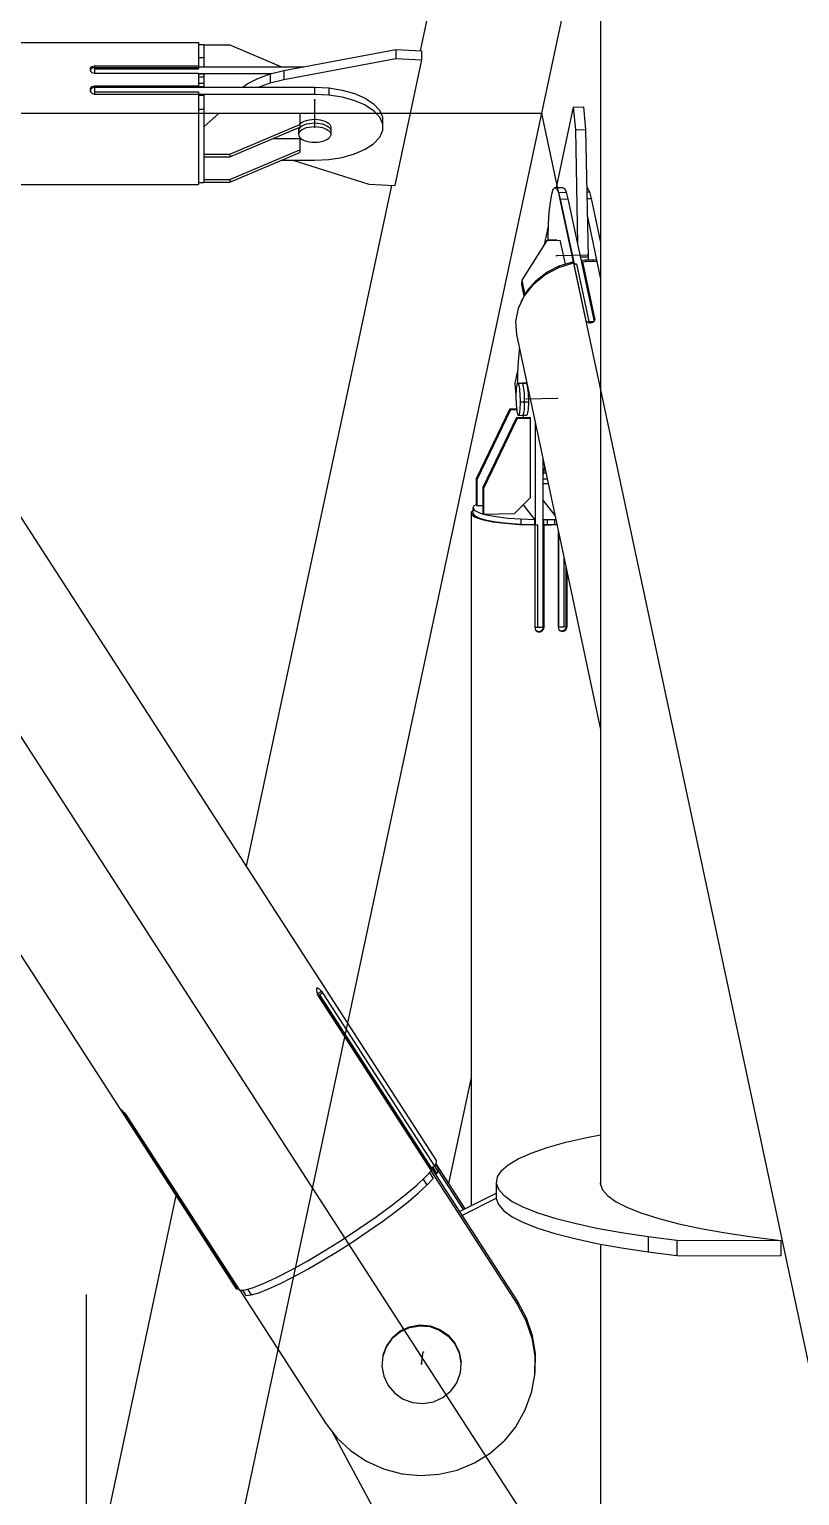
# Model space of a CAD drawing. Header units: millimetres. Extents: x 150209.93 to 150215.05, y 136675.65 to 136679.93.
# Drawn here: x 150213.5773 to 150213.6069, y 136676.6756 to 136676.732 of the extents above; entities that cross this region are included whole.
import ezdxf

# ---------------------------------------------------------------- set-up
doc = ezdxf.new("R2010")
doc.units = ezdxf.units.MM
doc.header["$LTSCALE"] = 0.25
doc.linetypes.add('CENTER', pattern=[50.8, 31.75, -6.35, 6.35, -6.35])
doc.linetypes.add('XKITLINE00', pattern=[0])

# ---------------------------------------------------------------- blocks, each defined once
blk = doc.blocks.new('çatıı')
at = {"color": 8, "linetype": 'CENTER'}
for p, q in [((23255, 4763.35), (23255, 6431.43)), ((23430, 5080.27), (22900, 5900.27)), ((23255, 5080.27), (23430, 5900.27)), ((23298.83, 5492.9), (23298.83, 5487.65)), ((23342.5, 5490.27), (22987.5, 5490.27)), ((23342.5, 4670.27), (23342.5, 5490.27)), ((23430, 5080.27), (23342.5, 5490.27)), ((23351.29, 5463.07), (23345.34, 5462.94)), ((23345.47, 5435.54), (23339.52, 5435.41)), ((23319.39, 5250.01), (23319.72, 5252.29))]:
    blk.add_line(p, q, dxfattribs=at)
at = {"color": 8, "linetype": 'XKITLINE00'}
for p, q in [((23046.06, 5716.37), (23322.21, 5289.11)), ((23007.61, 5691.7), (23283.76, 5264.45)), ((23353.8, 5629.8), (23353.8, 5284.49)), ((23326.01, 5534.57), (23319.13, 5502.33)), ((23228.99, 5503.9), (23276.53, 5503.9)), ((23276.53, 5503.9), (23276.53, 5499.26)), ((23276.53, 5503.52), (23277.53, 5503.52)), ((23277.53, 5503.52), (23277.53, 5502.39)), ((23277.53, 5503.44), (23282.53, 5503.44)), ((23282.53, 5503.44), (23292.46, 5499.26)), ((23276.53, 5501.04), (23277.53, 5501.04)), ((23277.53, 5502.39), (23277.53, 5499.26)), ((23292.95, 5498.53), (23314.44, 5502.57)), ((23292.95, 5496.78), (23314.44, 5500.82)), ((23319.41, 5500.57), (23314.26, 5476.42)), ((23314.44, 5502.57), (23319.41, 5502.32)), ((23314.44, 5502.57), (23314.44, 5500.82)), ((23314.44, 5500.82), (23319.41, 5500.57)), ((23319.41, 5502.32), (23319.41, 5500.57)), ((23255.73, 5498.96), (23255.68, 5498.75)), ((23255.68, 5498.75), (23255.73, 5498.53)), ((23255.73, 5498.67), (23255.71, 5498.6)), ((23255.85, 5499.15), (23255.73, 5498.96)), ((23255.85, 5498.86), (23255.73, 5498.67)), ((23255.73, 5498.53), (23255.85, 5498.34)), ((23255.85, 5499.15), (23256.03, 5499.31)), ((23255.85, 5498.86), (23256, 5498.99)), ((23255.85, 5498.34), (23256.03, 5498.18)), ((23256, 5498.99), (23256.03, 5499.01)), ((23256.03, 5499.31), (23256.27, 5499.39)), ((23256.03, 5499.01), (23256.27, 5499.1)), ((23256.03, 5498.18), (23256.27, 5498.08)), ((23256.27, 5499.39), (23256.53, 5499.43)), ((23256.27, 5499.1), (23256.53, 5499.13)), ((23256.27, 5498.08), (23256.53, 5498.05)), ((23256.53, 5499.43), (23276.53, 5499.43)), ((23256.53, 5499.43), (23256.53, 5499.13)), ((23256.53, 5499.13), (23276.53, 5499.13)), ((23256.53, 5499.13), (23256.53, 5498.05)), ((23256.53, 5498.86), (23276.53, 5498.86)), ((23256.53, 5498.05), (23276.53, 5498.05)), ((23276.53, 5499.26), (23296.83, 5499.26)), ((23276.53, 5499.26), (23276.53, 5498.86)), ((23276.53, 5498.05), (23276.53, 5496.9)), ((23276.53, 5497.95), (23290.53, 5497.95)), ((23276.53, 5497.89), (23277.53, 5497.89)), ((23277.53, 5497.89), (23277.53, 5496.71)), ((23287.9, 5497.02), (23290.28, 5497.89)), ((23290.28, 5497.89), (23292.95, 5498.53)), ((23290.28, 5497.89), (23290.28, 5496.14)), ((23292.95, 5498.53), (23292.95, 5496.78)), ((23255.73, 5495.05), (23255.68, 5494.81)), ((23255.68, 5494.81), (23255.73, 5494.57)), ((23255.73, 5494.76), (23255.71, 5494.67)), ((23255.85, 5495.28), (23255.73, 5495.05)), ((23255.85, 5494.98), (23255.73, 5494.76)), ((23255.73, 5494.57), (23255.85, 5494.35)), ((23255.85, 5495.28), (23256.03, 5495.45)), ((23255.85, 5494.98), (23256.03, 5495.16)), ((23256.03, 5495.45), (23256.27, 5495.56)), ((23256.03, 5495.16), (23256.27, 5495.27)), ((23256.27, 5495.56), (23256.53, 5495.6)), ((23256.27, 5495.56), (23256.27, 5495.27)), ((23256.27, 5495.27), (23256.53, 5495.31)), ((23256.53, 5495.6), (23256.53, 5495.32)), ((23256.53, 5495.6), (23276.53, 5495.6)), ((23256.53, 5495.32), (23298.83, 5495.32)), ((23256.53, 5495.32), (23256.53, 5494.01)), ((23276.53, 5497.31), (23277.53, 5497.31)), ((23276.53, 5496.9), (23276.53, 5495.32)), ((23276.53, 5496.08), (23277.53, 5496.08)), ((23276.53, 5495.45), (23277.53, 5495.45)), ((23276.53, 5495.45), (23276.53, 5495.32)), ((23277.53, 5496.71), (23277.53, 5495.32)), ((23285.07, 5495.32), (23285.88, 5495.95)), ((23285.88, 5495.95), (23287.9, 5497.02)), ((23288.05, 5495.32), (23290.28, 5496.14)), ((23290.28, 5496.14), (23292.95, 5496.78)), ((23298.83, 5495.32), (23301.56, 5495.18)), ((23298.83, 5495.32), (23298.83, 5494.01)), ((23301.56, 5495.18), (23304.16, 5494.77)), ((23301.56, 5495.18), (23301.56, 5493.87)), ((23304.16, 5494.77), (23306.53, 5494.11)), ((23255.85, 5494.35), (23256.03, 5494.17)), ((23256.03, 5494.17), (23256.27, 5494.08)), ((23256.27, 5494.08), (23256.53, 5494.01)), ((23256.53, 5494.41), (23276.53, 5494.41)), ((23256.53, 5494.01), (23276.53, 5494.01)), ((23276.53, 5494.41), (23276.53, 5494.01)), ((23276.53, 5494.01), (23276.53, 5476.65)), ((23276.53, 5494.01), (23298.83, 5494.01)), ((23276.53, 5493.82), (23277.53, 5493.82)), ((23277.53, 5493.82), (23277.53, 5488.43)), ((23298.83, 5494.01), (23301.56, 5493.87)), ((23301.56, 5493.87), (23304.16, 5493.46)), ((23304.16, 5493.46), (23306.53, 5492.8)), ((23306.53, 5494.11), (23308.57, 5493.22)), ((23306.53, 5492.8), (23308.57, 5491.91)), ((23308.57, 5493.22), (23310.18, 5492.14)), ((23308.57, 5491.91), (23310.18, 5490.83)), ((23310.18, 5492.14), (23311.29, 5490.93)), ((23276.53, 5491.14), (23277.53, 5491.14)), ((23277.53, 5487.7), (23280.53, 5490.32)), ((23280.53, 5490.32), (23296.03, 5490.32)), ((23296.03, 5490.32), (23296.03, 5487.65)), ((23296.84, 5488.8), (23297.28, 5488.96)), ((23297.28, 5488.96), (23297.77, 5489.07)), ((23297.77, 5489.07), (23298.3, 5489.13)), ((23298.3, 5489.13), (23298.83, 5489.16)), ((23298.83, 5489.16), (23299.37, 5489.13)), ((23298.83, 5489.16), (23298.83, 5488.46)), ((23299.37, 5489.13), (23299.89, 5489.07)), ((23299.89, 5489.07), (23300.38, 5488.96)), ((23300.38, 5488.96), (23300.83, 5488.8)), ((23310.18, 5490.83), (23311.29, 5489.62)), ((23311.29, 5490.93), (23311.86, 5489.63)), ((23311.29, 5489.62), (23311.86, 5488.32)), ((23311.86, 5489.63), (23311.86, 5486.99)), ((23348.54, 5491.52), (23345.27, 5476.04)), ((23348.54, 5491.52), (23350.52, 5491.56)), ((23348.54, 5491.52), (23348.95, 5487.14)), ((23350.52, 5491.56), (23350.93, 5487.19)), ((23277.53, 5488.43), (23277.53, 5482.47)), ((23282.53, 5482.45), (23296.03, 5488.14)), ((23282.53, 5481.97), (23296.03, 5487.65)), ((23295.73, 5487.52), (23295.73, 5486.95)), ((23295.78, 5487.21), (23295.73, 5486.95)), ((23295.78, 5487.21), (23295.73, 5486.95)), ((23295.73, 5486.95), (23295.73, 5486.25)), ((23295.78, 5486.51), (23295.73, 5486.25)), ((23295.73, 5486.25), (23295.78, 5485.99)), ((23295.92, 5487.47), (23295.78, 5487.21)), ((23295.92, 5487.47), (23295.78, 5487.21)), ((23295.92, 5486.77), (23295.78, 5486.51)), ((23296.15, 5487.7), (23295.92, 5487.47)), ((23296.15, 5487.7), (23295.92, 5487.47)), ((23296.15, 5487.01), (23295.92, 5486.77)), ((23296.15, 5488.4), (23296.03, 5488.28)), ((23296.15, 5488.4), (23296.46, 5488.62)), ((23296.15, 5487.7), (23296.46, 5487.92)), ((23296.15, 5487.7), (23296.46, 5487.92)), ((23296.15, 5487.01), (23296.46, 5487.22)), ((23296.46, 5488.62), (23296.84, 5488.8)), ((23296.46, 5487.92), (23296.84, 5488.11)), ((23296.46, 5487.92), (23296.84, 5488.11)), ((23296.46, 5487.22), (23296.84, 5487.41)), ((23296.84, 5488.11), (23297.28, 5488.26)), ((23296.84, 5488.11), (23297.28, 5488.26)), ((23296.84, 5487.41), (23297.28, 5487.56)), ((23297.28, 5488.26), (23297.77, 5488.37)), ((23297.28, 5488.26), (23297.77, 5488.37)), ((23297.28, 5487.56), (23297.77, 5487.67)), ((23297.77, 5488.37), (23298.3, 5488.43)), ((23297.77, 5488.37), (23298.3, 5488.43)), ((23297.77, 5487.67), (23298.3, 5487.74)), ((23298.3, 5488.43), (23298.83, 5488.46)), ((23298.3, 5488.43), (23298.83, 5488.46)), ((23298.3, 5487.74), (23298.83, 5487.76)), ((23298.83, 5488.46), (23298.83, 5487.76)), ((23298.83, 5488.46), (23299.37, 5488.43)), ((23298.83, 5488.46), (23299.37, 5488.43)), ((23298.83, 5487.76), (23299.37, 5487.74)), ((23299.37, 5488.43), (23299.89, 5488.37)), ((23299.37, 5488.43), (23299.89, 5488.37)), ((23299.37, 5487.74), (23299.89, 5487.67)), ((23299.89, 5488.37), (23300.38, 5488.26)), ((23299.89, 5488.37), (23300.38, 5488.26)), ((23299.89, 5487.67), (23300.38, 5487.56)), ((23300.38, 5488.26), (23300.83, 5488.11)), ((23300.38, 5488.26), (23300.83, 5488.11)), ((23300.38, 5487.56), (23300.83, 5487.41)), ((23300.83, 5488.8), (23301.21, 5488.62)), ((23300.83, 5488.11), (23301.21, 5487.92)), ((23300.83, 5488.11), (23301.21, 5487.92)), ((23300.83, 5487.41), (23301.21, 5487.22)), ((23301.21, 5488.62), (23301.52, 5488.4)), ((23301.21, 5487.92), (23301.52, 5487.7)), ((23301.21, 5487.92), (23301.52, 5487.7)), ((23301.21, 5487.22), (23301.52, 5487.01)), ((23301.52, 5488.4), (23301.75, 5488.17)), ((23301.52, 5487.7), (23301.75, 5487.47)), ((23301.52, 5487.7), (23301.75, 5487.47)), ((23301.52, 5487.01), (23301.75, 5486.77)), ((23301.75, 5488.17), (23301.89, 5487.91)), ((23301.75, 5487.47), (23301.89, 5487.21)), ((23301.75, 5487.47), (23301.89, 5487.21)), ((23301.75, 5486.77), (23301.89, 5486.51)), ((23301.89, 5487.91), (23301.93, 5487.65)), ((23301.89, 5487.21), (23301.93, 5486.95)), ((23301.89, 5487.21), (23301.93, 5486.95)), ((23301.89, 5486.51), (23301.93, 5486.25)), ((23301.93, 5486.25), (23301.89, 5485.99)), ((23301.93, 5487.65), (23301.93, 5486.95)), ((23301.93, 5486.95), (23301.93, 5486.25)), ((23311.86, 5486.99), (23311.29, 5485.69)), ((23348.95, 5487.14), (23350.93, 5487.19)), ((23348.95, 5487.14), (23349.37, 5465.21)), ((23350.93, 5487.19), (23351.41, 5462.76)), ((23282.53, 5477.6), (23296.03, 5483.28)), ((23290.85, 5485.47), (23296.03, 5485.47)), ((23295.78, 5485.99), (23295.92, 5485.74)), ((23295.92, 5485.74), (23296.15, 5485.5)), ((23296.03, 5485.47), (23296.03, 5482.8)), ((23296.15, 5485.5), (23296.46, 5485.29)), ((23296.46, 5485.29), (23296.84, 5485.1)), ((23296.84, 5485.1), (23297.28, 5484.95)), ((23297.28, 5484.95), (23297.77, 5484.84)), ((23297.77, 5484.84), (23298.3, 5484.77)), ((23298.3, 5484.77), (23298.83, 5484.75)), ((23298.83, 5484.75), (23299.37, 5484.77)), ((23299.37, 5484.77), (23299.89, 5484.84)), ((23299.89, 5484.84), (23300.38, 5484.95)), ((23300.38, 5484.95), (23300.83, 5485.1)), ((23300.83, 5485.1), (23301.21, 5485.29)), ((23301.21, 5485.29), (23301.52, 5485.5)), ((23301.75, 5485.74), (23301.52, 5485.5)), ((23301.89, 5485.99), (23301.75, 5485.74)), ((23306.53, 5482.51), (23308.57, 5483.4)), ((23308.57, 5483.4), (23310.18, 5484.47)), ((23311.29, 5485.69), (23310.18, 5484.47)), ((23277.53, 5482.47), (23277.53, 5482.45)), ((23277.53, 5482.45), (23282.53, 5482.45)), ((23277.53, 5482.45), (23277.53, 5482.43)), ((23277.53, 5482.43), (23277.53, 5477.14)), ((23277.53, 5481.97), (23282.53, 5481.97)), ((23282.53, 5477.11), (23296.03, 5482.8)), ((23282.53, 5482.45), (23282.53, 5481.97)), ((23292.46, 5481.29), (23298.83, 5481.29)), ((23294.63, 5481.29), (23309.29, 5476.67)), ((23298.83, 5481.29), (23301.56, 5481.43)), ((23301.56, 5481.43), (23304.16, 5481.84)), ((23304.16, 5481.84), (23306.53, 5482.51)), ((23277.53, 5477.6), (23282.53, 5477.6)), ((23282.53, 5477.6), (23282.53, 5477.11)), ((23228.99, 5476.65), (23276.53, 5476.65)), ((23276.53, 5477.03), (23277.53, 5477.03)), ((23277.53, 5477.14), (23277.53, 5477.11)), ((23277.53, 5477.11), (23282.53, 5477.11)), ((23277.53, 5477.11), (23277.53, 5477.03)), ((23313.6, 5476.46), (23285.68, 5345.63)), ((23309.29, 5476.67), (23314.26, 5476.42)), ((23344.65, 5475.64), (23344.34, 5474.7)), ((23344.99, 5476.03), (23344.65, 5475.64)), ((23344.99, 5476.03), (23346.48, 5476.06)), ((23344.99, 5476.03), (23345.35, 5475.85)), ((23345.35, 5475.85), (23345.7, 5475.1)), ((23345.7, 5475.1), (23347.19, 5475.13)), ((23345.7, 5475.1), (23346.04, 5473.82)), ((23346.48, 5476.06), (23346.84, 5475.88)), ((23346.84, 5475.88), (23347.19, 5475.13)), ((23347.19, 5475.13), (23347.53, 5473.86)), ((23351.15, 5476.06), (23351.3, 5475.98)), ((23351.16, 5475.22), (23351.65, 5475.23)), ((23351.3, 5475.98), (23351.65, 5475.23)), ((23351.65, 5475.23), (23351.99, 5473.95)), ((23344.08, 5473.24), (23343.87, 5471.33)), ((23344.34, 5474.7), (23344.08, 5473.24)), ((23346.04, 5473.82), (23347.53, 5473.86)), ((23346.04, 5473.82), (23348.69, 5461.41)), ((23347.53, 5473.86), (23352.55, 5450.33)), ((23351.19, 5473.94), (23351.99, 5473.95)), ((23351.99, 5473.95), (23353.8, 5465.5)), ((23343.87, 5471.33), (23343.72, 5469.06)), ((23351.26, 5470.39), (23353.08, 5461.83)), ((23343.71, 5468.65), (23342.94, 5465.04)), ((23343.72, 5469.06), (23343.64, 5466.51)), ((23343.64, 5466.51), (23343.64, 5465.99)), ((23343.49, 5465.9), (23338.65, 5458.24)), ((23343.49, 5465.9), (23345.97, 5465.95)), ((23343.64, 5465.99), (23343.59, 5465.9)), ((23343.64, 5465.99), (23343.71, 5466)), ((23343.71, 5466), (23344.51, 5466.02)), ((23343.71, 5466), (23343.78, 5465.92)), ((23343.78, 5465.92), (23343.79, 5465.9)), ((23344.44, 5466.01), (23344.51, 5466.02)), ((23344.44, 5466.01), (23344.51, 5466.02)), ((23344.51, 5466.02), (23345.3, 5466.03)), ((23344.51, 5466.02), (23344.58, 5465.93)), ((23344.51, 5466.02), (23344.58, 5465.93)), ((23344.58, 5465.93), (23344.58, 5465.92)), ((23344.58, 5465.93), (23344.58, 5465.92)), ((23345.23, 5466.02), (23345.3, 5466.03)), ((23345.3, 5466.03), (23345.37, 5465.95)), ((23345.37, 5465.95), (23345.38, 5465.94)), ((23345.97, 5465.95), (23346.96, 5461.32)), ((23353.66, 5466.12), (23353.8, 5466.12)), ((23343.49, 5459.76), (23345.87, 5460.98)), ((23345.75, 5460.68), (23348.6, 5461.56)), ((23345.87, 5460.98), (23348.46, 5461.78)), ((23345.87, 5460.98), (23345.92, 5460.74)), ((23348.46, 5461.78), (23348.51, 5461.54)), ((23348.6, 5461.56), (23350.98, 5450.43)), ((23348.68, 5461.2), (23349.14, 5461.42)), ((23348.69, 5461.41), (23348.68, 5461.21)), ((23348.69, 5461.41), (23349.14, 5461.42)), ((23349.14, 5461.42), (23351.51, 5450.29)), ((23349.9, 5462.72), (23351.41, 5462.76)), ((23350.16, 5462.07), (23350.13, 5461.64)), ((23350.16, 5462.07), (23350.86, 5462.13)), ((23350.16, 5462.07), (23350.28, 5461.51)), ((23350.28, 5461.51), (23350.25, 5461.09)), ((23350.3, 5461.77), (23350.27, 5461.27)), ((23350.27, 5461.27), (23352.59, 5450.38)), ((23350.3, 5461.77), (23351.69, 5461.93)), ((23350.3, 5461.77), (23352.67, 5450.64)), ((23350.86, 5462.13), (23351.55, 5462.16)), ((23350.86, 5462.13), (23350.92, 5461.84)), ((23351.41, 5462.76), (23351.41, 5462.15)), ((23351.55, 5462.16), (23352.25, 5462.16)), ((23351.69, 5461.93), (23353.07, 5461.83)), ((23352.25, 5462.16), (23352.94, 5462.13)), ((23352.25, 5462.16), (23352.31, 5461.89)), ((23352.94, 5462.13), (23353, 5461.84)), ((23353.07, 5461.83), (23353.8, 5458.45)), ((23338.65, 5458.24), (23338.59, 5457.41)), ((23338.65, 5458.24), (23339.24, 5455.46)), ((23341.42, 5458.18), (23339.75, 5456.31)), ((23340.84, 5457.43), (23343.1, 5459.27)), ((23341.42, 5458.18), (23343.49, 5459.76)), ((23343.1, 5459.27), (23345.75, 5460.68)), ((23339.09, 5455.25), (23337.93, 5452.83)), ((23338.59, 5457.41), (23339.07, 5455.2)), ((23340.84, 5457.43), (23339.09, 5455.25)), ((23339.75, 5456.31), (23339.27, 5455.47)), ((23337.93, 5452.83), (23337.43, 5450.3)), ((23338.54, 5454.21), (23338.44, 5453.9)), ((23338.84, 5454.74), (23338.54, 5454.21)), ((23337.43, 5450.3), (23337.61, 5447.78)), ((23350.98, 5450.43), (23351.07, 5450.31)), ((23351.07, 5450.31), (23351.2, 5450.19)), ((23351.2, 5450.19), (23351.41, 5450.1)), ((23351.25, 5450.16), (23351.51, 5450.29)), ((23351.41, 5450.1), (23351.66, 5450.06)), ((23351.51, 5450.29), (23352.53, 5450.31)), ((23351.66, 5450.06), (23351.93, 5450.07)), ((23351.93, 5450.07), (23352.18, 5450.12)), ((23352.18, 5450.12), (23352.41, 5450.22)), ((23352.39, 5451.3), (23352.38, 5451.11)), ((23352.41, 5450.22), (23352.57, 5450.34)), ((23352.66, 5450.49), (23352.57, 5450.34)), ((23352.67, 5450.64), (23352.66, 5450.49)), ((23337.61, 5447.78), (23353.8, 5371.93)), ((23338.14, 5444.76), (23337.96, 5442.65)), ((23338.18, 5445.07), (23338.14, 5444.76)), ((23337.89, 5441.14), (23337.32, 5438.41)), ((23337.96, 5442.65), (23337.85, 5440.22)), ((23337.32, 5438.41), (23337.53, 5436.07)), ((23337.73, 5438.28), (23337.68, 5438.04)), ((23337.8, 5438.42), (23337.73, 5438.28)), ((23337.8, 5438.42), (23337.86, 5438.47)), ((23337.85, 5440.22), (23337.83, 5438.44)), ((23337.86, 5438.47), (23338.66, 5438.49)), ((23337.86, 5438.47), (23337.93, 5438.43)), ((23337.93, 5438.43), (23338.73, 5438.45)), ((23337.93, 5438.43), (23338, 5438.29)), ((23338, 5438.29), (23338.07, 5438.07)), ((23338.66, 5438.49), (23339.45, 5438.51)), ((23338.66, 5438.49), (23338.73, 5438.45)), ((23338.66, 5438.49), (23338.73, 5438.45)), ((23338.73, 5438.45), (23339.52, 5438.46)), ((23338.73, 5438.45), (23338.8, 5438.31)), ((23338.73, 5438.45), (23338.8, 5438.31)), ((23338.8, 5438.31), (23338.87, 5438.09)), ((23338.8, 5438.31), (23338.87, 5438.09)), ((23339.45, 5438.51), (23339.52, 5438.46)), ((23339.52, 5438.46), (23339.59, 5438.33)), ((23339.59, 5438.33), (23339.66, 5438.1)), ((23337.54, 5436.41), (23337.53, 5435.89)), ((23337.53, 5435.89), (23337.54, 5435.35)), ((23337.56, 5436.9), (23337.54, 5436.41)), ((23337.54, 5435.35), (23337.56, 5434.81)), ((23337.58, 5437.35), (23337.56, 5436.9)), ((23337.63, 5437.73), (23337.58, 5437.35)), ((23337.68, 5438.04), (23337.63, 5437.73)), ((23338.07, 5438.07), (23338.14, 5437.76)), ((23338.14, 5437.76), (23338.19, 5437.38)), ((23338.19, 5437.38), (23338.24, 5436.94)), ((23338.24, 5436.94), (23338.28, 5436.45)), ((23338.28, 5436.45), (23338.31, 5435.93)), ((23338.31, 5435.93), (23338.33, 5435.4)), ((23338.33, 5435.4), (23338.34, 5434.86)), ((23338.87, 5438.09), (23338.93, 5437.78)), ((23338.87, 5438.09), (23338.93, 5437.78)), ((23338.93, 5437.78), (23338.99, 5437.4)), ((23338.93, 5437.78), (23338.99, 5437.4)), ((23338.99, 5437.4), (23339.04, 5436.96)), ((23338.99, 5437.4), (23339.04, 5436.96)), ((23339.04, 5436.96), (23339.08, 5436.47)), ((23339.04, 5436.96), (23339.08, 5436.47)), ((23339.08, 5436.47), (23339.11, 5435.95)), ((23339.08, 5436.47), (23339.11, 5435.95)), ((23339.11, 5435.95), (23339.13, 5435.41)), ((23339.11, 5435.95), (23339.13, 5435.41)), ((23339.13, 5435.41), (23339.13, 5434.87)), ((23339.13, 5435.41), (23339.13, 5434.87)), ((23339.66, 5438.1), (23339.72, 5437.8)), ((23339.72, 5437.8), (23339.78, 5437.42)), ((23339.78, 5437.42), (23339.83, 5436.98)), ((23339.83, 5436.98), (23339.87, 5436.49)), ((23339.87, 5436.49), (23339.9, 5435.97)), ((23339.9, 5435.97), (23339.92, 5435.43)), ((23339.92, 5435.43), (23339.92, 5434.89)), ((23336.33, 5433.51), (23329.88, 5420.05)), ((23336.46, 5433.34), (23330.01, 5419.89)), ((23336.33, 5433.51), (23337.66, 5433.53)), ((23336.33, 5433.51), (23336.46, 5433.34)), ((23336.46, 5433.34), (23337.67, 5433.37)), ((23337.56, 5434.81), (23337.58, 5434.29)), ((23337.58, 5434.29), (23337.63, 5433.8)), ((23337.63, 5433.8), (23337.68, 5433.36)), ((23337.68, 5433.36), (23337.73, 5432.98)), ((23337.73, 5432.98), (23337.8, 5432.68)), ((23337.8, 5432.68), (23337.86, 5432.45)), ((23338.19, 5432.7), (23338.14, 5432.47)), ((23338.24, 5433.01), (23338.19, 5432.7)), ((23338.28, 5433.4), (23338.24, 5433.01)), ((23338.31, 5433.84), (23338.28, 5433.4)), ((23338.33, 5434.33), (23338.31, 5433.84)), ((23338.34, 5434.86), (23338.33, 5434.33)), ((23338.34, 5434.86), (23339.13, 5434.87)), ((23338.99, 5432.72), (23338.93, 5432.49)), ((23338.99, 5432.72), (23338.93, 5432.49)), ((23339.04, 5433.03), (23338.99, 5432.72)), ((23339.04, 5433.03), (23338.99, 5432.72)), ((23339.08, 5433.42), (23339.04, 5433.03)), ((23339.08, 5433.42), (23339.04, 5433.03)), ((23339.11, 5433.86), (23339.08, 5433.42)), ((23339.11, 5433.86), (23339.08, 5433.42)), ((23339.13, 5434.35), (23339.11, 5433.86)), ((23339.13, 5434.35), (23339.11, 5433.86)), ((23339.13, 5434.87), (23339.92, 5434.89)), ((23339.13, 5434.87), (23339.13, 5434.35)), ((23339.13, 5434.87), (23339.13, 5434.35)), ((23339.78, 5432.73), (23339.72, 5432.5)), ((23339.83, 5433.05), (23339.78, 5432.73)), ((23339.87, 5433.43), (23339.83, 5433.05)), ((23339.9, 5433.88), (23339.87, 5433.43)), ((23339.92, 5434.37), (23339.9, 5433.88)), ((23339.92, 5434.89), (23339.92, 5434.37)), ((23337.63, 5431.84), (23331.18, 5418.39)), ((23337.76, 5431.68), (23331.31, 5418.23)), ((23337.63, 5431.84), (23340.11, 5431.9)), ((23337.63, 5431.84), (23337.76, 5431.68)), ((23337.76, 5431.68), (23340.24, 5431.73)), ((23337.86, 5432.45), (23337.93, 5432.32)), ((23337.93, 5432.32), (23338, 5432.27)), ((23338, 5432.27), (23338.07, 5432.32)), ((23338, 5432.27), (23338.8, 5432.29)), ((23338.14, 5432.47), (23338.07, 5432.32)), ((23338.8, 5432.29), (23338.87, 5432.34)), ((23338.8, 5432.29), (23338.87, 5432.34)), ((23338.8, 5432.29), (23339.59, 5432.31)), ((23338.93, 5432.49), (23338.87, 5432.34)), ((23338.93, 5432.49), (23338.87, 5432.34)), ((23338.93, 5432.29), (23338.93, 5431.87)), ((23339.59, 5432.31), (23339.66, 5432.36)), ((23339.72, 5432.5), (23339.66, 5432.36)), ((23340.11, 5431.9), (23340.24, 5431.73)), ((23340.24, 5431.73), (23340.24, 5416.45)), ((23341.23, 5430.82), (23341.23, 5411.25)), ((23342.71, 5423.85), (23342.71, 5391.56)), ((23343.05, 5422.29), (23342.82, 5421.21)), ((23329.88, 5420.05), (23329.88, 5415.13)), ((23329.88, 5420.05), (23330.01, 5419.89)), ((23330.01, 5419.89), (23330.01, 5414.96)), ((23342.82, 5421.21), (23342.71, 5420.81)), ((23342.71, 5420.06), (23343.52, 5420.08)), ((23342.71, 5419.17), (23343.71, 5419.19)), ((23342.82, 5421.21), (23343.28, 5421.22)), ((23331.18, 5418.39), (23331.18, 5413.46)), ((23331.18, 5418.39), (23331.31, 5418.23)), ((23331.31, 5418.23), (23331.31, 5413.3)), ((23340.24, 5416.45), (23337.26, 5413.43)), ((23342.71, 5415.99), (23345.02, 5413.06)), ((23328.91, 5413.7), (23329.25, 5413.98)), ((23328.91, 5413.7), (23328.96, 5413.19)), ((23328.91, 5413.7), (23328.91, 5280.41)), ((23328.96, 5413.19), (23329.7, 5412.69)), ((23329.45, 5414.86), (23329.25, 5414.41)), ((23329.25, 5414.41), (23329.6, 5413.96)), ((23329.25, 5414.41), (23329.25, 5413.43)), ((23329.25, 5413.43), (23329.6, 5412.97)), ((23329.45, 5414.86), (23329.89, 5415.12)), ((23329.6, 5413.96), (23330.5, 5413.53)), ((23329.6, 5412.97), (23330.5, 5412.54)), ((23329.88, 5415.13), (23330.01, 5414.96)), ((23330.01, 5414.96), (23331.18, 5414.98)), ((23330.5, 5413.53), (23331.31, 5413.31)), ((23331.18, 5413.46), (23331.31, 5413.3)), ((23331.31, 5413.3), (23337.26, 5413.43)), ((23331.33, 5413.3), (23331.9, 5413.14)), ((23331.9, 5413.14), (23333.74, 5412.81)), ((23333.74, 5412.81), (23335.96, 5412.54)), ((23338.89, 5415.08), (23341.1, 5412.27)), ((23329.7, 5412.69), (23331.07, 5412.24)), ((23330.5, 5412.54), (23331.9, 5412.16)), ((23331.07, 5412.24), (23333.02, 5411.84)), ((23331.9, 5412.16), (23333.74, 5411.82)), ((23333.02, 5411.84), (23335.45, 5411.53)), ((23333.74, 5411.82), (23335.96, 5411.56)), ((23335.45, 5411.53), (23338.23, 5411.32)), ((23335.96, 5412.54), (23338.44, 5412.36)), ((23335.96, 5411.56), (23338.44, 5411.37)), ((23338.23, 5411.32), (23341.15, 5411.21)), ((23338.44, 5412.36), (23341.1, 5412.27)), ((23338.44, 5412.36), (23338.44, 5411.37)), ((23338.44, 5411.37), (23341.1, 5411.28)), ((23341.1, 5412.27), (23341.1, 5411.28)), ((23341.1, 5411.28), (23341.15, 5411.21)), ((23341.15, 5411.21), (23341.15, 5391.5)), ((23341.19, 5411.29), (23341.19, 5391.57)), ((23341.19, 5411.29), (23341.23, 5411.25)), ((23341.23, 5411.25), (23341.68, 5411.26)), ((23341.68, 5411.26), (23341.68, 5391.54)), ((23342.71, 5412.39), (23342.82, 5412.25)), ((23342.71, 5411.41), (23342.82, 5411.27)), ((23342.79, 5411.32), (23342.79, 5391.6)), ((23342.79, 5411.32), (23342.87, 5411.22)), ((23342.82, 5412.25), (23343.52, 5412.26)), ((23342.82, 5412.25), (23342.82, 5411.27)), ((23342.82, 5411.27), (23343.52, 5411.27)), ((23342.87, 5411.22), (23342.87, 5391.5)), ((23342.87, 5411.22), (23344.27, 5411.22)), ((23343.52, 5412.26), (23344.22, 5412.27)), ((23343.52, 5412.26), (23343.52, 5411.27)), ((23343.52, 5411.27), (23344.22, 5411.29)), ((23344.22, 5412.27), (23344.91, 5412.29)), ((23344.22, 5411.29), (23344.91, 5411.31)), ((23344.27, 5411.22), (23345.4, 5411.27)), ((23344.91, 5412.29), (23345.18, 5412.3)), ((23344.91, 5412.29), (23344.91, 5411.31)), ((23344.91, 5411.31), (23345.39, 5411.32)), ((23345.64, 5410.13), (23345.64, 5391.56)), ((23345.69, 5409.91), (23345.69, 5391.63)), ((23346.73, 5405.04), (23346.73, 5391.65)), ((23347.14, 5403.1), (23347.14, 5391.7)), ((23347.22, 5402.75), (23347.22, 5391.74)), ((23347.3, 5402.36), (23347.3, 5391.63)), ((23342.71, 5395.42), (23342.79, 5395.33)), ((23342.71, 5395.19), (23342.79, 5395.15)), ((23342.72, 5395.25), (23342.79, 5395.24)), ((23341.15, 5391.62), (23341.19, 5391.57)), ((23341.15, 5391.5), (23341.22, 5391.23)), ((23341.19, 5391.57), (23341.68, 5391.54)), ((23341.22, 5391.23), (23341.32, 5391)), ((23341.3, 5391.04), (23341.43, 5390.92)), ((23341.32, 5391), (23341.51, 5390.82)), ((23341.43, 5390.92), (23341.67, 5390.8)), ((23341.51, 5390.82), (23341.75, 5390.7)), ((23341.67, 5390.8), (23341.93, 5390.76)), ((23341.68, 5391.54), (23342.71, 5391.56)), ((23341.75, 5390.7), (23342.01, 5390.66)), ((23341.93, 5390.76), (23342.2, 5390.8)), ((23342.01, 5390.66), (23342.27, 5390.7)), ((23342.2, 5390.8), (23342.43, 5390.92)), ((23342.27, 5390.7), (23342.51, 5390.82)), ((23342.43, 5390.92), (23342.62, 5391.11)), ((23342.51, 5390.82), (23342.7, 5391.01)), ((23342.75, 5391.34), (23342.62, 5391.11)), ((23342.82, 5391.24), (23342.7, 5391.01)), ((23342.79, 5391.6), (23342.75, 5391.34)), ((23342.75, 5391.34), (23342.82, 5391.24)), ((23342.79, 5391.6), (23342.87, 5391.5)), ((23342.87, 5391.5), (23342.82, 5391.24)), ((23345.64, 5391.69), (23345.69, 5391.63)), ((23345.64, 5391.56), (23345.68, 5391.3)), ((23345.68, 5391.3), (23345.8, 5391.07)), ((23345.69, 5391.63), (23346.73, 5391.65)), ((23345.78, 5391.12), (23345.91, 5391)), ((23345.8, 5391.07), (23345.98, 5390.9)), ((23345.91, 5391), (23346.14, 5390.89)), ((23345.98, 5390.9), (23346.21, 5390.79)), ((23346.14, 5390.89), (23346.39, 5390.86)), ((23346.21, 5390.79), (23346.47, 5390.76)), ((23346.39, 5390.86), (23346.65, 5390.91)), ((23346.47, 5390.76), (23346.73, 5390.81)), ((23346.65, 5390.91), (23346.88, 5391.04)), ((23346.73, 5391.65), (23347.14, 5391.7)), ((23346.73, 5390.81), (23346.96, 5390.94)), ((23347.03, 5391.19), (23346.88, 5391.04)), ((23347.12, 5391.11), (23346.96, 5390.94)), ((23347.06, 5391.23), (23347.03, 5391.19)), ((23347.18, 5391.47), (23347.06, 5391.23)), ((23347.24, 5391.37), (23347.14, 5391.13)), ((23347.22, 5391.74), (23347.18, 5391.47)), ((23347.22, 5391.74), (23347.3, 5391.63)), ((23347.3, 5391.63), (23347.24, 5391.37)), ((23299.2, 5322.16), (23299.18, 5321.98)), ((23299.18, 5321.98), (23299.21, 5321.79)), ((23299.26, 5322.26), (23299.2, 5322.16)), ((23299.21, 5321.79), (23299.21, 5321.73)), ((23299.21, 5321.73), (23299.25, 5321.42)), ((23299.25, 5321.42), (23299.35, 5321.07)), ((23299.26, 5322.26), (23299.38, 5322.28)), ((23299.34, 5321.12), (23300.14, 5321.62)), ((23299.35, 5321.07), (23299.5, 5320.72)), ((23299.38, 5322.28), (23299.53, 5322.22)), ((23299.43, 5320.89), (23299.5, 5320.78)), ((23299.49, 5320.75), (23299.75, 5320.92)), ((23299.5, 5320.78), (23300.36, 5321.31)), ((23299.5, 5320.78), (23299.51, 5320.77)), ((23299.5, 5320.72), (23299.69, 5320.39)), ((23299.53, 5322.22), (23299.72, 5322.09)), ((23299.61, 5320.52), (23299.71, 5320.61)), ((23299.69, 5320.39), (23321.21, 5287.1)), ((23299.75, 5320.92), (23299.71, 5320.61)), ((23299.71, 5320.61), (23321.22, 5287.32)), ((23299.72, 5322.09), (23299.93, 5321.88)), ((23299.75, 5320.92), (23337.84, 5262)), ((23299.93, 5321.88), (23300.14, 5321.62)), ((23300.14, 5321.62), (23300.36, 5321.31)), ((23300.36, 5321.31), (23321.87, 5288.02)), ((23328.91, 5305.04), (23324.56, 5284.68)), ((23261.74, 5298.83), (23261.74, 5298.79)), ((23261.74, 5298.83), (23261.78, 5298.8)), ((23261.74, 5298.79), (23261.79, 5298.67)), ((23261.78, 5298.8), (23261.88, 5298.7)), ((23261.79, 5298.67), (23261.89, 5298.48)), ((23261.88, 5298.7), (23262.02, 5298.52)), ((23261.89, 5298.48), (23262.04, 5298.23)), ((23262.04, 5298.23), (23262.21, 5297.94)), ((23262.07, 5298.46), (23262.23, 5298.3)), ((23262.21, 5297.94), (23262.43, 5298.08)), ((23262.21, 5297.94), (23262.41, 5297.63)), ((23262.23, 5298.3), (23262.46, 5298.04)), ((23262.41, 5297.63), (23262.67, 5297.78)), ((23262.41, 5297.63), (23283.93, 5264.34)), ((23262.46, 5298.04), (23262.7, 5297.75)), ((23262.7, 5297.75), (23262.91, 5297.43)), ((23262.91, 5297.43), (23284.43, 5264.14)), ((23343.54, 5291.57), (23347.11, 5292.58)), ((23347.11, 5292.58), (23351.18, 5293.53)), ((23351.18, 5293.53), (23353.8, 5294.03)), ((23322.21, 5289.11), (23322.13, 5288.42)), ((23336.04, 5288.28), (23337.98, 5289.41)), ((23337.98, 5289.41), (23340.48, 5290.51)), ((23340.48, 5290.51), (23343.54, 5291.57)), ((23318.47, 5284.36), (23320.22, 5286.01)), ((23321.21, 5287.1), (23320.22, 5286.01)), ((23320.89, 5286.74), (23321.62, 5285.6)), ((23321.12, 5287.22), (23321.22, 5287.32)), ((23321.22, 5287.32), (23321.2, 5287.11)), ((23321.2, 5287.09), (23337.76, 5261.47)), ((23321.27, 5287.65), (23321.87, 5288.02)), ((23321.27, 5287.65), (23321.51, 5287.8)), ((23321.51, 5287.8), (23322.32, 5286.55)), ((23321.85, 5288.01), (23322.53, 5286.95)), ((23322.13, 5288.42), (23321.87, 5288.02)), ((23322.08, 5286.4), (23322.32, 5286.55)), ((23322.09, 5288.36), (23322.61, 5287.55)), ((23322.13, 5288.44), (23327.71, 5279.81)), ((23322.53, 5286.95), (23322.32, 5286.55)), ((23322.63, 5287.29), (23322.53, 5286.95)), ((23322.57, 5287.11), (23327.39, 5279.66)), ((23322.61, 5287.55), (23322.63, 5287.29)), ((23334.68, 5287.12), (23333.91, 5285.94)), ((23334.68, 5287.12), (23336.04, 5288.28)), ((23316.24, 5282.48), (23318.47, 5284.36)), ((23318.82, 5282.85), (23320.43, 5284.34)), ((23319.68, 5285.5), (23320.43, 5284.34)), ((23321.62, 5285.6), (23320.43, 5284.34)), ((23333.91, 5285.94), (23333.74, 5284.75)), ((23333.74, 5284.75), (23334.17, 5283.57)), ((23333.74, 5284.75), (23333.74, 5281.8)), ((23334.17, 5283.57), (23335.2, 5282.4)), ((23353.78, 5284.98), (23353.73, 5284.66)), ((23353.73, 5284.66), (23354.16, 5283.48)), ((23354.16, 5283.48), (23355.19, 5282.31)), ((23272.18, 5282.36), (23246.93, 5164.02)), ((23310.66, 5278.27), (23313.61, 5280.43)), ((23313.61, 5280.43), (23316.24, 5282.48)), ((23314.52, 5279.35), (23316.84, 5281.17)), ((23316.84, 5281.17), (23318.82, 5282.85)), ((23326.66, 5279.29), (23333.74, 5282.82)), ((23327.14, 5278.55), (23333.74, 5281.85)), ((23333.74, 5281.8), (23334.17, 5280.61)), ((23334.17, 5280.61), (23335.2, 5279.44)), ((23335.2, 5282.4), (23336.81, 5281.24)), ((23336.81, 5281.24), (23339, 5280.12)), ((23355.19, 5282.31), (23356.8, 5281.16)), ((23356.8, 5281.16), (23358.99, 5280.03)), ((23307.48, 5276.06), (23310.66, 5278.27)), ((23311.94, 5277.44), (23314.52, 5279.35)), ((23335.2, 5279.44), (23336.81, 5278.29)), ((23336.81, 5278.29), (23339, 5277.17)), ((23339, 5280.12), (23341.75, 5279.04)), ((23341.75, 5279.04), (23345.03, 5278)), ((23345.03, 5278), (23348.82, 5277.02)), ((23358.99, 5280.03), (23361.74, 5278.95)), ((23361.74, 5278.95), (23365.02, 5277.91)), ((23365.02, 5277.91), (23368.82, 5276.93)), ((23304.16, 5273.87), (23307.48, 5276.06)), ((23306.22, 5273.52), (23309.15, 5275.48)), ((23309.15, 5275.48), (23311.94, 5277.44)), ((23339, 5277.17), (23341.75, 5276.08)), ((23341.75, 5276.08), (23345.03, 5275.05)), ((23345.03, 5275.05), (23348.82, 5274.07)), ((23348.82, 5277.02), (23353.1, 5276.1)), ((23353.1, 5276.1), (23357.82, 5275.25)), ((23357.82, 5275.25), (23362.95, 5274.48)), ((23368.82, 5276.93), (23373.09, 5276.01)), ((23373.09, 5276.01), (23377.82, 5275.16)), ((23377.82, 5275.16), (23382.95, 5274.39)), ((23300.8, 5271.78), (23304.16, 5273.87)), ((23303.23, 5271.61), (23306.22, 5273.52)), ((23348.82, 5274.07), (23353.1, 5273.15)), ((23353.1, 5273.15), (23357.82, 5272.3)), ((23353.77, 5273.03), (23353.77, 5183.33)), ((23353.8, 5273.02), (23353.8, 5178.17)), ((23357.82, 5272.3), (23362.95, 5271.52)), ((23362.95, 5274.48), (23368.46, 5273.79)), ((23362.95, 5274.48), (23362.95, 5271.52)), ((23368.46, 5273.79), (23388.45, 5273.7)), ((23368.46, 5273.79), (23368.46, 5270.84)), ((23382.95, 5274.39), (23388.45, 5273.7)), ((23388.45, 5273.7), (23388.45, 5270.75)), ((23294.39, 5268.1), (23297.51, 5269.83)), ((23297.38, 5268.13), (23300.26, 5269.8)), ((23297.51, 5269.83), (23300.8, 5271.78)), ((23300.26, 5269.8), (23303.23, 5271.61)), ((23362.95, 5271.52), (23368.46, 5270.84)), ((23368.46, 5270.84), (23388.45, 5270.75)), ((23289.01, 5265.46), (23291.52, 5266.63)), ((23291.52, 5266.63), (23294.39, 5268.1)), ((23292.16, 5265.4), (23294.66, 5266.65)), ((23294.66, 5266.65), (23297.38, 5268.13)), ((23283.76, 5264.45), (23283.93, 5264.34)), ((23283.93, 5264.34), (23284.19, 5264.5)), ((23284.43, 5264.14), (23285.32, 5264.2)), ((23284.47, 5264.14), (23301.02, 5238.54)), ((23284.97, 5264.17), (23285.64, 5263.14)), ((23285.32, 5264.2), (23286.92, 5264.65)), ((23285.94, 5264.37), (23286.66, 5263.25)), ((23286.66, 5263.25), (23288.12, 5263.68)), ((23286.92, 5264.65), (23289.01, 5265.46)), ((23288.12, 5263.68), (23289.97, 5264.4)), ((23289.97, 5264.4), (23292.16, 5265.4)), ((23285.64, 5263.14), (23286.66, 5263.25)), ((23337.84, 5262), (23337.76, 5261.47)), ((23337.76, 5261.47), (23339.44, 5258.33)), ((23337.84, 5262), (23339.52, 5258.86)), ((23339.52, 5258.86), (23339.44, 5258.33)), ((23339.44, 5258.33), (23340.57, 5254.96)), ((23339.52, 5258.86), (23340.65, 5255.49)), ((23313.78, 5255.08), (23312.65, 5253.49)), ((23313.76, 5254.94), (23315.28, 5256.19)), ((23313.78, 5255.08), (23315.3, 5256.33)), ((23315.28, 5256.19), (23317.08, 5257.01)), ((23315.3, 5256.33), (23315.28, 5256.19)), ((23315.3, 5256.33), (23317.1, 5257.15)), ((23317.08, 5257.01), (23319.03, 5257.34)), ((23317.1, 5257.15), (23319.05, 5257.48)), ((23319.03, 5257.34), (23321.01, 5257.17)), ((23319.05, 5257.48), (23321.03, 5257.31)), ((23321.01, 5257.17), (23322.87, 5256.49)), ((23321.03, 5257.31), (23322.89, 5256.63)), ((23322.87, 5256.49), (23324.5, 5255.36)), ((23322.89, 5256.63), (23324.52, 5255.51)), ((23324.5, 5255.36), (23325.78, 5253.86)), ((23324.52, 5255.51), (23325.8, 5254)), ((23340.65, 5255.49), (23341.2, 5251.98)), ((23312.63, 5253.35), (23311.95, 5251.51)), ((23312.65, 5253.49), (23311.97, 5251.65)), ((23313.76, 5254.94), (23312.63, 5253.35)), ((23325.8, 5254), (23325.78, 5253.86)), ((23325.78, 5253.86), (23326.62, 5252.09)), ((23325.8, 5254), (23326.64, 5252.23)), ((23326.64, 5252.23), (23326.98, 5250.31)), ((23340.57, 5254.96), (23341.13, 5251.46)), ((23311.95, 5251.51), (23311.78, 5249.57)), ((23311.78, 5249.57), (23312.13, 5247.64)), ((23311.97, 5251.65), (23311.95, 5251.51)), ((23326.62, 5252.09), (23326.96, 5250.17)), ((23326.96, 5250.17), (23326.79, 5248.22)), ((23341.13, 5251.46), (23341.09, 5247.91)), ((23341.2, 5251.98), (23341.16, 5248.44)), ((23312.13, 5247.64), (23312.97, 5245.87)), ((23326.79, 5248.22), (23326.11, 5246.39)), ((23341.09, 5247.91), (23340.46, 5244.43)), ((23341.16, 5248.44), (23341.09, 5247.91)), ((23312.97, 5245.87), (23314.24, 5244.37)), ((23314.24, 5244.37), (23315.87, 5243.24)), ((23323.46, 5243.54), (23324.98, 5244.79)), ((23326.11, 5246.39), (23324.98, 5244.79)), ((23340.46, 5244.43), (23339.25, 5241.09)), ((23315.87, 5243.24), (23317.73, 5242.57)), ((23317.73, 5242.57), (23319.71, 5242.39)), ((23319.71, 5242.39), (23321.66, 5242.72)), ((23321.66, 5242.72), (23323.46, 5243.54)), ((23339.25, 5241.09), (23337.51, 5238)), ((23301.02, 5238.54), (23303.2, 5235.71)), ((23302.17, 5237.05), (23333.77, 5178.49)), ((23303.2, 5235.71), (23305.82, 5233.27)), ((23337.51, 5238), (23335.27, 5235.23)), ((23305.82, 5233.27), (23308.82, 5231.29)), ((23329.56, 5230.98), (23332.59, 5232.87)), ((23332.59, 5232.87), (23335.27, 5235.23)), ((23308.82, 5231.29), (23312.1, 5229.81)), ((23312.1, 5229.81), (23315.58, 5228.89)), ((23326.25, 5229.6), (23329.56, 5230.98)), ((23315.58, 5228.89), (23319.16, 5228.55)), ((23319.16, 5228.55), (23322.75, 5228.79)), ((23322.75, 5228.79), (23326.25, 5229.6))]:
    blk.add_line(p, q, dxfattribs=at)
for centre in [(23298.83, 5492.9), (23342.5, 5490.27), (23342.5, 5490.27), (23342.5, 5490.27), (23298.83, 5487.65), (23345.34, 5462.94), (23351.29, 5463.07), (23339.52, 5435.41), (23345.47, 5435.54), (23319.72, 5252.29), (23319.39, 5250.01)]:
    blk.add_circle(centre, 0.05, dxfattribs=at)

msp = doc.modelspace()

# ---------------------------------------------------------------- block references
at = {"xscale": 0.0002000170049888334, "yscale": 0.0002000170049888334, "zscale": 0.0002000170049888334}
msp.add_blockref('çatıı', (150208.928067, 136675.630592), dxfattribs=at)

doc.saveas('drawing.dxf')
